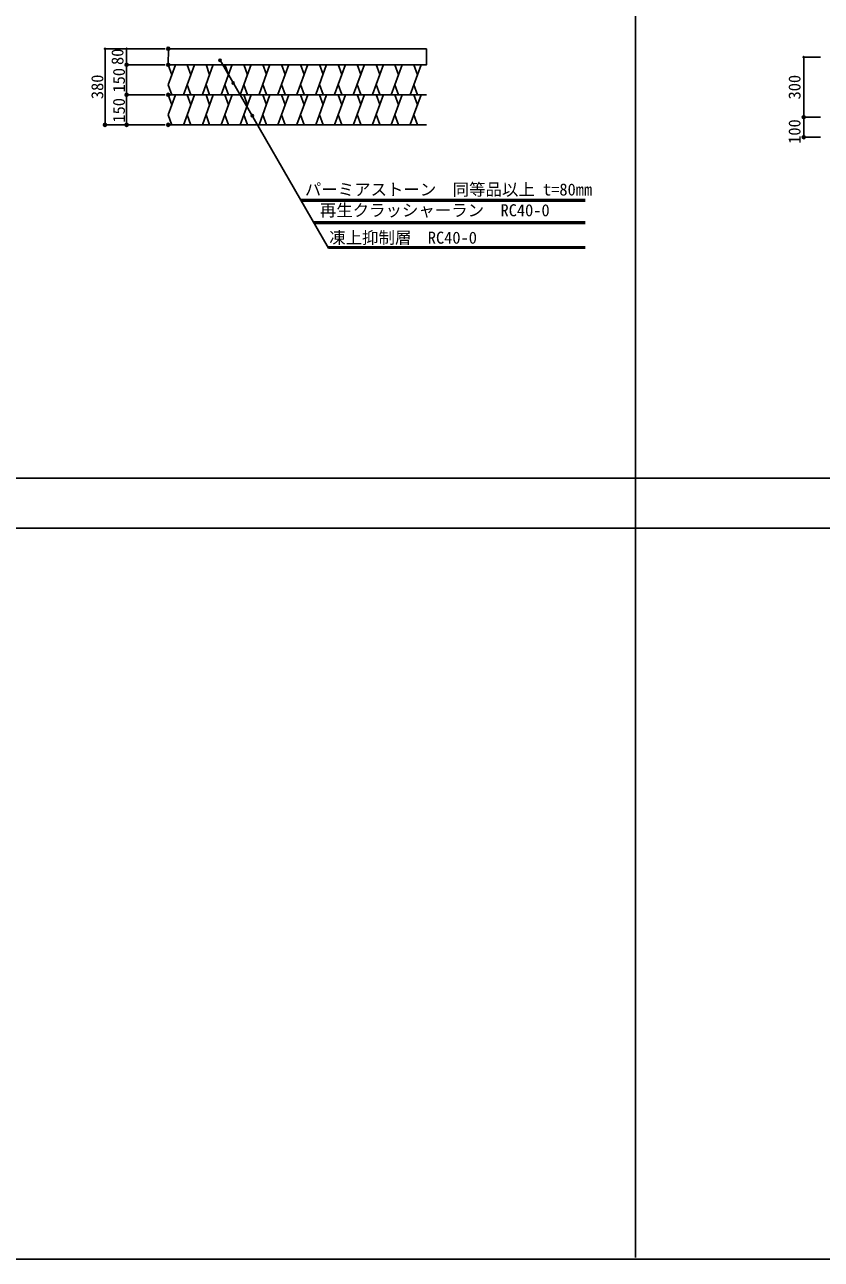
# Model space of a CAD drawing. Units: millimetres on the paper. Extents: x -337 to 306, y -306 to 220.
# Drawn here: x -76 to 83.1, y -229.9 to 16.6 of the extents above; entities that cross this region are included whole.
import ezdxf
from ezdxf.enums import TextEntityAlignment as Align

# ---------------------------------------------------------------- set-up
doc = ezdxf.new("R2010")
doc.units = ezdxf.units.MM
doc.header["$PDMODE"] = 32
doc.header["$PDSIZE"] = 0.6
for name, color, linetype in [('0-1_DEFPOINTS', 7, 'Continuous'), ('0-3_D-TTL-LINE', 7, 'Continuous'), ('0-6_D-STR-STR', 7, 'Continuous'), ('0-7_D-STR-DIM_1寸法', 7, 'Continuous'), ('0-8_D-BDG-ﾊｯﾁ', 7, 'Continuous'), ('0-9_D-STR-TXT-文字', 7, 'Continuous'), ('0-E_11', 7, 'Continuous')]:
    doc.layers.add(name, color=color, linetype=linetype)
doc.styles.add('ＭＳ ゴシック', font='')
doc.styles.get('ＭＳ ゴシック').set_extended_font_data('MS Gothic')

msp = doc.modelspace()

# ---------------------------------------------------------------- linework, layer by layer
at = {"layer": '0-1_DEFPOINTS'}
for p in [(-47.346, 11.826), (-55.642, 8.626), (-47.346, 8.626), (-55.642, 2.626), (-47.346, 2.626), (79.605, -1.851), (-59.967, -3.374), (-55.642, -3.374), (-47.346, -3.374), (79.605, -5.851)]:
    msp.add_point(p, dxfattribs=at)
at = {"layer": '0-3_D-TTL-LINE'}
for p, q in [((46.017, 220.017), (46.017, -229.583)), ((-337.048, -73.953), (305.085, -73.953)), ((-337.048, -83.953), (305.085, -83.953))]:
    msp.add_line(p, q, dxfattribs=at)
at = {"layer": '0-6_D-STR-STR'}
for p, q in [((-47.346, 11.826), (4.274, 11.826)), ((-47.346, 8.626), (4.274, 8.626)), ((-47.346, 2.626), (4.274, 2.626)), ((-47.346, -3.374), (4.274, -3.374))]:
    msp.add_line(p, q, dxfattribs=at)
at = {"layer": '0-7_D-STR-DIM_1寸法'}
for p, q in [((-47.946, 11.826), (-60.167, 11.826)), ((-60.027, 11.906), (-60.027, 11.746)), ((-59.987, 11.924), (-59.987, 11.728)), ((-59.967, 11.726), (-59.967, 11.626)), ((-59.967, 11.626), (-59.967, -3.174)), ((-59.927, 11.917), (-59.927, 11.734)), ((-59.887, 11.886), (-59.887, 11.766)), ((-47.946, 11.826), (-55.842, 11.826)), ((-55.702, 11.906), (-55.702, 11.746)), ((-55.662, 11.924), (-55.662, 11.728)), ((-55.642, 11.726), (-55.642, 11.626)), ((-55.642, 11.626), (-55.642, 8.826)), ((-55.602, 11.917), (-55.602, 11.734)), ((-55.562, 11.886), (-55.562, 11.766)), ((82.966, 10.149), (79.405, 10.149)), ((79.545, 10.229), (79.545, 10.069)), ((79.585, 10.247), (79.585, 10.051)), ((79.605, 10.049), (79.605, 9.949)), ((79.605, 9.949), (79.605, -1.651)), ((79.645, 10.24), (79.645, 10.057)), ((79.685, 10.209), (79.685, 10.089)), ((-47.946, 8.626), (-55.842, 8.626)), ((-47.946, 8.626), (-55.842, 8.626)), ((-55.722, 8.566), (-55.722, 8.686)), ((-55.702, 8.706), (-55.702, 8.546)), ((-55.682, 8.534), (-55.682, 8.717)), ((-55.662, 8.724), (-55.662, 8.528)), ((-55.642, 8.726), (-55.642, 8.826)), ((-55.642, 8.526), (-55.642, 8.426)), ((-55.642, 8.426), (-55.642, 2.826)), ((-55.622, 8.528), (-55.622, 8.724)), ((-55.602, 8.717), (-55.602, 8.534)), ((-55.582, 8.546), (-55.582, 8.706)), ((-55.562, 8.686), (-55.562, 8.566)), ((-47.346, 4.627), (-45.891, 8.626)), ((-47.346, 8.626), (-46.618, 6.627)), ((-44.306, 2.628), (-42.123, 8.626)), ((-43.579, 8.626), (-42.851, 6.627)), ((-40.512, 2.664), (-38.336, 8.644)), ((-39.791, 8.644), (-39.063, 6.645)), ((-36.752, 2.646), (-34.568, 8.644)), ((-36.024, 8.644), (-35.296, 6.645)), ((-32.984, 2.646), (-30.801, 8.644)), ((-32.257, 8.644), (-31.529, 6.645)), ((-29.19, 2.682), (-27.014, 8.662)), ((-28.469, 8.662), (-27.741, 6.663)), ((-25.429, 2.664), (-23.246, 8.662)), ((-24.702, 8.662), (-23.974, 6.663)), ((-21.635, 2.701), (-19.459, 8.68)), ((-20.914, 8.68), (-20.186, 6.681)), ((-17.874, 2.682), (-15.691, 8.68)), ((-17.147, 8.68), (-16.419, 6.681)), ((-14.107, 2.682), (-11.924, 8.68)), ((-13.379, 8.68), (-12.652, 6.681)), ((-10.313, 2.719), (-8.136, 8.698)), ((-9.592, 8.698), (-8.864, 6.699)), ((-6.552, 2.7), (-4.369, 8.698)), ((-5.825, 8.698), (-5.097, 6.699)), ((-47.946, 2.626), (-55.842, 2.626)), ((-47.946, 2.626), (-55.842, 2.626)), ((-55.722, 2.566), (-55.722, 2.686)), ((-55.702, 2.706), (-55.702, 2.546)), ((-55.682, 2.534), (-55.682, 2.717)), ((-55.662, 2.724), (-55.662, 2.528)), ((-55.642, 2.726), (-55.642, 2.826)), ((-55.642, 2.526), (-55.642, 2.426)), ((-55.622, 2.528), (-55.622, 2.724)), ((-55.602, 2.717), (-55.602, 2.534)), ((-55.582, 2.546), (-55.582, 2.706)), ((-55.562, 2.686), (-55.562, 2.566)), ((-47.346, 4.627), (-46.618, 2.628)), ((-47.346, -1.409), (-45.891, 2.59)), ((-47.346, 2.59), (-46.618, 0.59)), ((-44.306, -3.408), (-42.123, 2.59)), ((-43.579, 4.627), (-42.851, 2.628)), ((-43.579, 2.59), (-42.851, 0.59)), ((-40.512, -3.372), (-38.336, 2.608)), ((-39.791, 4.645), (-39.063, 2.646)), ((-39.791, 2.608), (-39.063, 0.608)), ((-36.752, -3.39), (-34.568, 2.608)), ((-36.024, 4.645), (-35.296, 2.646)), ((-36.024, 2.608), (-35.296, 0.608)), ((-32.984, -3.39), (-30.801, 2.608)), ((-32.257, 4.645), (-31.529, 2.646)), ((-32.257, 2.608), (-31.529, 0.608)), ((-29.19, -3.354), (-27.014, 2.626)), ((-28.469, 4.663), (-27.741, 2.664)), ((-28.469, 2.626), (-27.741, 0.627)), ((-25.429, -3.372), (-23.246, 2.626)), ((-24.702, 4.663), (-23.974, 2.664)), ((-24.702, 2.626), (-23.974, 0.627)), ((-21.635, -3.336), (-19.459, 2.644)), ((-20.914, 4.682), (-20.186, 2.682)), ((-20.914, 2.644), (-20.186, 0.645)), ((-17.874, -3.354), (-15.691, 2.644)), ((-17.147, 4.682), (-16.419, 2.682)), ((-17.147, 2.644), (-16.419, 0.645)), ((-14.107, -3.354), (-11.924, 2.644)), ((-13.379, 4.682), (-12.652, 2.682)), ((-13.379, 2.644), (-12.652, 0.645)), ((-10.313, -3.318), (-8.136, 2.662)), ((-9.592, 4.7), (-8.864, 2.7)), ((-9.592, 2.662), (-8.864, 0.663)), ((-6.552, -3.336), (-4.369, 2.662)), ((-5.825, 4.7), (-5.097, 2.7)), ((-5.825, 2.662), (-5.097, 0.663)), ((-55.642, 2.426), (-55.642, -3.174)), ((-47.346, -1.409), (-46.618, -3.408)), ((-43.579, -1.409), (-42.851, -3.408)), ((-39.791, -1.391), (-39.063, -3.39)), ((-36.024, -1.391), (-35.296, -3.39)), ((-32.257, -1.391), (-31.529, -3.39)), ((-28.469, -1.373), (-27.741, -3.372)), ((-24.702, -1.373), (-23.974, -3.372)), ((-20.914, -1.355), (-20.186, -3.354)), ((-17.147, -1.355), (-16.419, -3.354)), ((-13.379, -1.355), (-12.652, -3.354)), ((-9.592, -1.337), (-8.864, -3.336)), ((-5.825, -1.337), (-5.097, -3.336)), ((82.966, -1.851), (79.405, -1.851)), ((82.966, -1.851), (79.405, -1.851)), ((79.525, -1.911), (79.525, -1.791)), ((79.545, -1.771), (79.545, -1.931)), ((79.565, -1.943), (79.565, -1.76)), ((79.585, -1.753), (79.585, -1.949)), ((79.605, -1.751), (79.605, -1.651)), ((79.605, -1.951), (79.605, -2.051)), ((79.605, -2.051), (79.605, -5.651)), ((79.625, -1.949), (79.625, -1.753)), ((79.645, -1.76), (79.645, -1.943)), ((79.665, -1.931), (79.665, -1.771)), ((79.685, -1.791), (79.685, -1.911)), ((-47.946, -3.374), (-60.167, -3.374)), ((-60.047, -3.434), (-60.047, -3.314)), ((-60.007, -3.466), (-60.007, -3.283)), ((-59.967, -3.274), (-59.967, -3.174)), ((-59.947, -3.472), (-59.947, -3.276)), ((-59.907, -3.454), (-59.907, -3.294)), ((-47.946, -3.374), (-55.842, -3.374)), ((-55.722, -3.434), (-55.722, -3.314)), ((-55.682, -3.466), (-55.682, -3.283)), ((-55.642, -3.274), (-55.642, -3.174)), ((-55.622, -3.472), (-55.622, -3.276)), ((-55.582, -3.454), (-55.582, -3.294)), ((82.966, -5.851), (79.405, -5.851)), ((79.525, -5.911), (79.525, -5.791)), ((79.565, -5.943), (79.565, -5.76)), ((79.605, -5.751), (79.605, -5.651)), ((79.625, -5.949), (79.625, -5.753)), ((79.665, -5.931), (79.665, -5.771)), ((35.939, -18.294), (-20.93, -18.294)), ((-20.756, -18.594), (35.939, -18.594)), ((35.939, -22.768), (-18.332, -22.768)), ((-18.158, -23.068), (35.939, -23.068)), ((35.939, -27.731), (-15.469, -27.731)), ((-15.295, -28.031), (35.939, -28.031))]:
    msp.add_line(p, q, dxfattribs=at)
for points in [[(-59.967, 11.926), (-59.979, 11.925), (-59.992, 11.923), (-60.004, 11.919), (-60.015, 11.913), (-60.026, 11.907), (-60.035, 11.899), (-60.044, 11.89), (-60.051, 11.879), (-60.057, 11.868), (-60.062, 11.857), (-60.065, 11.845), (-60.067, 11.832), (-60.067, 11.82), (-60.065, 11.807), (-60.062, 11.795), (-60.057, 11.783), (-60.051, 11.772), (-60.044, 11.762), (-60.035, 11.753), (-60.026, 11.745), (-60.015, 11.738), (-60.004, 11.733), (-59.992, 11.729), (-59.979, 11.727), (-59.967, 11.726), (-59.967, 11.826)], [(-59.967, 11.726), (-59.954, 11.727), (-59.942, 11.729), (-59.93, 11.733), (-59.919, 11.738), (-59.908, 11.745), (-59.898, 11.753), (-59.89, 11.762), (-59.882, 11.772), (-59.876, 11.783), (-59.872, 11.795), (-59.869, 11.807), (-59.867, 11.82), (-59.867, 11.832), (-59.869, 11.845), (-59.872, 11.857), (-59.876, 11.868), (-59.882, 11.879), (-59.89, 11.89), (-59.898, 11.899), (-59.908, 11.907), (-59.919, 11.913), (-59.93, 11.919), (-59.942, 11.923), (-59.954, 11.925), (-59.967, 11.926), (-59.967, 11.826)], [(-55.642, 11.926), (-55.654, 11.925), (-55.667, 11.923), (-55.679, 11.919), (-55.69, 11.913), (-55.701, 11.907), (-55.71, 11.899), (-55.719, 11.89), (-55.726, 11.879), (-55.732, 11.868), (-55.737, 11.857), (-55.74, 11.845), (-55.742, 11.832), (-55.742, 11.82), (-55.74, 11.807), (-55.737, 11.795), (-55.732, 11.783), (-55.726, 11.772), (-55.719, 11.762), (-55.71, 11.753), (-55.701, 11.745), (-55.69, 11.738), (-55.679, 11.733), (-55.667, 11.729), (-55.654, 11.727), (-55.642, 11.726), (-55.642, 11.826)], [(-55.642, 11.726), (-55.629, 11.727), (-55.617, 11.729), (-55.605, 11.733), (-55.594, 11.738), (-55.583, 11.745), (-55.573, 11.753), (-55.565, 11.762), (-55.557, 11.772), (-55.551, 11.783), (-55.547, 11.795), (-55.544, 11.807), (-55.542, 11.82), (-55.542, 11.832), (-55.544, 11.845), (-55.547, 11.857), (-55.551, 11.868), (-55.557, 11.879), (-55.565, 11.89), (-55.573, 11.899), (-55.583, 11.907), (-55.594, 11.913), (-55.605, 11.919), (-55.617, 11.923), (-55.629, 11.925), (-55.642, 11.926), (-55.642, 11.826)], [(79.605, 10.249), (79.592, 10.248), (79.58, 10.246), (79.568, 10.242), (79.557, 10.236), (79.546, 10.23), (79.536, 10.222), (79.528, 10.213), (79.52, 10.202), (79.514, 10.191), (79.51, 10.18), (79.507, 10.168), (79.505, 10.155), (79.505, 10.143), (79.507, 10.13), (79.51, 10.118), (79.514, 10.106), (79.52, 10.095), (79.528, 10.085), (79.536, 10.076), (79.546, 10.068), (79.557, 10.061), (79.568, 10.056), (79.58, 10.052), (79.592, 10.05), (79.605, 10.049), (79.605, 10.149)], [(79.605, 10.049), (79.617, 10.05), (79.63, 10.052), (79.642, 10.056), (79.653, 10.061), (79.664, 10.068), (79.673, 10.076), (79.682, 10.085), (79.689, 10.095), (79.695, 10.106), (79.7, 10.118), (79.703, 10.13), (79.705, 10.143), (79.705, 10.155), (79.703, 10.168), (79.7, 10.18), (79.695, 10.191), (79.689, 10.202), (79.682, 10.213), (79.673, 10.222), (79.664, 10.23), (79.653, 10.236), (79.642, 10.242), (79.63, 10.246), (79.617, 10.248), (79.605, 10.249), (79.605, 10.149)], [(-55.642, 8.726), (-55.654, 8.725), (-55.667, 8.723), (-55.679, 8.719), (-55.69, 8.713), (-55.701, 8.707), (-55.71, 8.699), (-55.719, 8.69), (-55.726, 8.679), (-55.732, 8.668), (-55.737, 8.657), (-55.74, 8.645), (-55.742, 8.632), (-55.742, 8.62), (-55.74, 8.607), (-55.737, 8.595), (-55.732, 8.583), (-55.726, 8.572), (-55.719, 8.562), (-55.71, 8.553), (-55.701, 8.545), (-55.69, 8.538), (-55.679, 8.533), (-55.667, 8.529), (-55.654, 8.527), (-55.642, 8.526), (-55.642, 8.626)], [(-55.642, 8.726), (-55.654, 8.725), (-55.667, 8.723), (-55.679, 8.719), (-55.69, 8.713), (-55.701, 8.707), (-55.71, 8.699), (-55.719, 8.69), (-55.726, 8.679), (-55.732, 8.668), (-55.737, 8.657), (-55.74, 8.645), (-55.742, 8.632), (-55.742, 8.62), (-55.74, 8.607), (-55.737, 8.595), (-55.732, 8.583), (-55.726, 8.572), (-55.719, 8.562), (-55.71, 8.553), (-55.701, 8.545), (-55.69, 8.538), (-55.679, 8.533), (-55.667, 8.529), (-55.654, 8.527), (-55.642, 8.526), (-55.642, 8.626)], [(-55.642, 8.526), (-55.629, 8.527), (-55.617, 8.529), (-55.605, 8.533), (-55.594, 8.538), (-55.583, 8.545), (-55.573, 8.553), (-55.565, 8.562), (-55.557, 8.572), (-55.551, 8.583), (-55.547, 8.595), (-55.544, 8.607), (-55.542, 8.62), (-55.542, 8.632), (-55.544, 8.645), (-55.547, 8.657), (-55.551, 8.668), (-55.557, 8.679), (-55.565, 8.69), (-55.573, 8.699), (-55.583, 8.707), (-55.594, 8.713), (-55.605, 8.719), (-55.617, 8.723), (-55.629, 8.725), (-55.642, 8.726), (-55.642, 8.626)], [(-55.642, 8.526), (-55.629, 8.527), (-55.617, 8.529), (-55.605, 8.533), (-55.594, 8.538), (-55.583, 8.545), (-55.573, 8.553), (-55.565, 8.562), (-55.557, 8.572), (-55.551, 8.583), (-55.547, 8.595), (-55.544, 8.607), (-55.542, 8.62), (-55.542, 8.632), (-55.544, 8.645), (-55.547, 8.657), (-55.551, 8.668), (-55.557, 8.679), (-55.565, 8.69), (-55.573, 8.699), (-55.583, 8.707), (-55.594, 8.713), (-55.605, 8.719), (-55.617, 8.723), (-55.629, 8.725), (-55.642, 8.726), (-55.642, 8.626)], [(-55.642, 2.726), (-55.654, 2.725), (-55.667, 2.723), (-55.679, 2.719), (-55.69, 2.713), (-55.701, 2.707), (-55.71, 2.699), (-55.719, 2.69), (-55.726, 2.679), (-55.732, 2.668), (-55.737, 2.657), (-55.74, 2.645), (-55.742, 2.632), (-55.742, 2.62), (-55.74, 2.607), (-55.737, 2.595), (-55.732, 2.583), (-55.726, 2.572), (-55.719, 2.562), (-55.71, 2.553), (-55.701, 2.545), (-55.69, 2.538), (-55.679, 2.533), (-55.667, 2.529), (-55.654, 2.527), (-55.642, 2.526), (-55.642, 2.626)], [(-55.642, 2.726), (-55.654, 2.725), (-55.667, 2.723), (-55.679, 2.719), (-55.69, 2.713), (-55.701, 2.707), (-55.71, 2.699), (-55.719, 2.69), (-55.726, 2.679), (-55.732, 2.668), (-55.737, 2.657), (-55.74, 2.645), (-55.742, 2.632), (-55.742, 2.62), (-55.74, 2.607), (-55.737, 2.595), (-55.732, 2.583), (-55.726, 2.572), (-55.719, 2.562), (-55.71, 2.553), (-55.701, 2.545), (-55.69, 2.538), (-55.679, 2.533), (-55.667, 2.529), (-55.654, 2.527), (-55.642, 2.526), (-55.642, 2.626)], [(-55.642, 2.526), (-55.629, 2.527), (-55.617, 2.529), (-55.605, 2.533), (-55.594, 2.538), (-55.583, 2.545), (-55.573, 2.553), (-55.565, 2.562), (-55.557, 2.572), (-55.551, 2.583), (-55.547, 2.595), (-55.544, 2.607), (-55.542, 2.62), (-55.542, 2.632), (-55.544, 2.645), (-55.547, 2.657), (-55.551, 2.668), (-55.557, 2.679), (-55.565, 2.69), (-55.573, 2.699), (-55.583, 2.707), (-55.594, 2.713), (-55.605, 2.719), (-55.617, 2.723), (-55.629, 2.725), (-55.642, 2.726), (-55.642, 2.626)], [(-55.642, 2.526), (-55.629, 2.527), (-55.617, 2.529), (-55.605, 2.533), (-55.594, 2.538), (-55.583, 2.545), (-55.573, 2.553), (-55.565, 2.562), (-55.557, 2.572), (-55.551, 2.583), (-55.547, 2.595), (-55.544, 2.607), (-55.542, 2.62), (-55.542, 2.632), (-55.544, 2.645), (-55.547, 2.657), (-55.551, 2.668), (-55.557, 2.679), (-55.565, 2.69), (-55.573, 2.699), (-55.583, 2.707), (-55.594, 2.713), (-55.605, 2.719), (-55.617, 2.723), (-55.629, 2.725), (-55.642, 2.726), (-55.642, 2.626)], [(79.605, -1.751), (79.592, -1.752), (79.58, -1.754), (79.568, -1.758), (79.557, -1.764), (79.546, -1.77), (79.536, -1.778), (79.528, -1.787), (79.52, -1.798), (79.514, -1.809), (79.51, -1.82), (79.507, -1.832), (79.505, -1.845), (79.505, -1.857), (79.507, -1.87), (79.51, -1.882), (79.514, -1.894), (79.52, -1.905), (79.528, -1.915), (79.536, -1.924), (79.546, -1.932), (79.557, -1.939), (79.568, -1.944), (79.58, -1.948), (79.592, -1.95), (79.605, -1.951), (79.605, -1.851)], [(79.605, -1.751), (79.592, -1.752), (79.58, -1.754), (79.568, -1.758), (79.557, -1.764), (79.546, -1.77), (79.536, -1.778), (79.528, -1.787), (79.52, -1.798), (79.514, -1.809), (79.51, -1.82), (79.507, -1.832), (79.505, -1.845), (79.505, -1.857), (79.507, -1.87), (79.51, -1.882), (79.514, -1.894), (79.52, -1.905), (79.528, -1.915), (79.536, -1.924), (79.546, -1.932), (79.557, -1.939), (79.568, -1.944), (79.58, -1.948), (79.592, -1.95), (79.605, -1.951), (79.605, -1.851)], [(79.605, -1.951), (79.617, -1.95), (79.63, -1.948), (79.642, -1.944), (79.653, -1.939), (79.664, -1.932), (79.673, -1.924), (79.682, -1.915), (79.689, -1.905), (79.695, -1.894), (79.7, -1.882), (79.703, -1.87), (79.705, -1.857), (79.705, -1.845), (79.703, -1.832), (79.7, -1.82), (79.695, -1.809), (79.689, -1.798), (79.682, -1.787), (79.673, -1.778), (79.664, -1.77), (79.653, -1.764), (79.642, -1.758), (79.63, -1.754), (79.617, -1.752), (79.605, -1.751), (79.605, -1.851)], [(79.605, -1.951), (79.617, -1.95), (79.63, -1.948), (79.642, -1.944), (79.653, -1.939), (79.664, -1.932), (79.673, -1.924), (79.682, -1.915), (79.689, -1.905), (79.695, -1.894), (79.7, -1.882), (79.703, -1.87), (79.705, -1.857), (79.705, -1.845), (79.703, -1.832), (79.7, -1.82), (79.695, -1.809), (79.689, -1.798), (79.682, -1.787), (79.673, -1.778), (79.664, -1.77), (79.653, -1.764), (79.642, -1.758), (79.63, -1.754), (79.617, -1.752), (79.605, -1.751), (79.605, -1.851)], [(-59.967, -3.274), (-59.979, -3.275), (-59.992, -3.277), (-60.004, -3.281), (-60.015, -3.287), (-60.026, -3.293), (-60.035, -3.301), (-60.044, -3.31), (-60.051, -3.321), (-60.057, -3.332), (-60.062, -3.343), (-60.065, -3.355), (-60.067, -3.368), (-60.067, -3.38), (-60.065, -3.393), (-60.062, -3.405), (-60.057, -3.417), (-60.051, -3.428), (-60.044, -3.438), (-60.035, -3.447), (-60.026, -3.455), (-60.015, -3.462), (-60.004, -3.467), (-59.992, -3.471), (-59.979, -3.473), (-59.967, -3.474), (-59.967, -3.374)], [(-59.967, -3.474), (-59.954, -3.473), (-59.942, -3.471), (-59.93, -3.467), (-59.919, -3.462), (-59.908, -3.455), (-59.898, -3.447), (-59.89, -3.438), (-59.882, -3.428), (-59.876, -3.417), (-59.872, -3.405), (-59.869, -3.393), (-59.867, -3.38), (-59.867, -3.368), (-59.869, -3.355), (-59.872, -3.343), (-59.876, -3.332), (-59.882, -3.321), (-59.89, -3.31), (-59.898, -3.301), (-59.908, -3.293), (-59.919, -3.287), (-59.93, -3.281), (-59.942, -3.277), (-59.954, -3.275), (-59.967, -3.274), (-59.967, -3.374)], [(-55.642, -3.274), (-55.654, -3.275), (-55.667, -3.277), (-55.679, -3.281), (-55.69, -3.287), (-55.701, -3.293), (-55.71, -3.301), (-55.719, -3.31), (-55.726, -3.321), (-55.732, -3.332), (-55.737, -3.343), (-55.74, -3.355), (-55.742, -3.368), (-55.742, -3.38), (-55.74, -3.393), (-55.737, -3.405), (-55.732, -3.417), (-55.726, -3.428), (-55.719, -3.438), (-55.71, -3.447), (-55.701, -3.455), (-55.69, -3.462), (-55.679, -3.467), (-55.667, -3.471), (-55.654, -3.473), (-55.642, -3.474), (-55.642, -3.374)], [(-55.642, -3.474), (-55.629, -3.473), (-55.617, -3.471), (-55.605, -3.467), (-55.594, -3.462), (-55.583, -3.455), (-55.573, -3.447), (-55.565, -3.438), (-55.557, -3.428), (-55.551, -3.417), (-55.547, -3.405), (-55.544, -3.393), (-55.542, -3.38), (-55.542, -3.368), (-55.544, -3.355), (-55.547, -3.343), (-55.551, -3.332), (-55.557, -3.321), (-55.565, -3.31), (-55.573, -3.301), (-55.583, -3.293), (-55.594, -3.287), (-55.605, -3.281), (-55.617, -3.277), (-55.629, -3.275), (-55.642, -3.274), (-55.642, -3.374)], [(79.605, -5.751), (79.592, -5.752), (79.58, -5.754), (79.568, -5.758), (79.557, -5.764), (79.546, -5.77), (79.536, -5.778), (79.528, -5.787), (79.52, -5.798), (79.514, -5.809), (79.51, -5.82), (79.507, -5.832), (79.505, -5.845), (79.505, -5.857), (79.507, -5.87), (79.51, -5.882), (79.514, -5.894), (79.52, -5.905), (79.528, -5.915), (79.536, -5.924), (79.546, -5.932), (79.557, -5.939), (79.568, -5.944), (79.58, -5.948), (79.592, -5.95), (79.605, -5.951), (79.605, -5.851)], [(79.605, -5.951), (79.617, -5.95), (79.63, -5.948), (79.642, -5.944), (79.653, -5.939), (79.664, -5.932), (79.673, -5.924), (79.682, -5.915), (79.689, -5.905), (79.695, -5.894), (79.7, -5.882), (79.703, -5.87), (79.705, -5.857), (79.705, -5.845), (79.703, -5.832), (79.7, -5.82), (79.695, -5.809), (79.689, -5.798), (79.682, -5.787), (79.673, -5.778), (79.664, -5.77), (79.653, -5.764), (79.642, -5.758), (79.63, -5.754), (79.617, -5.752), (79.605, -5.751), (79.605, -5.851)]]:
    msp.add_lwpolyline(points, close=True, dxfattribs=at)
at = {"layer": '0-8_D-BDG-ﾊｯﾁ'}
for p, q in [((-2.785, 2.61), (-0.602, 8.608)), ((-2.057, 8.608), (-1.33, 6.608)), ((1.009, 2.646), (3.186, 8.626)), ((1.73, 8.626), (2.458, 6.627)), ((-2.785, -3.374), (-0.602, 2.624)), ((-2.057, 4.609), (-1.33, 2.61)), ((-2.057, 2.624), (-1.33, 0.625)), ((1.009, -3.338), (3.186, 2.642)), ((1.73, 4.627), (2.458, 2.628)), ((1.73, 2.642), (2.458, 0.643)), ((-2.057, -1.375), (-1.33, -3.374)), ((1.73, -1.357), (2.458, -3.356))]:
    msp.add_line(p, q, dxfattribs=at)
msp.add_lwpolyline([(4.274, 11.826), (-47.307, 11.826), (-47.346, 8.626), (4.274, 8.626)], close=True, dxfattribs=at)
at = {"layer": '0-9_D-STR-TXT-文字'}
for p, q in [((-36.75, 9.509), (-37.207, 9.509)), ((-15.295, -28.031), (-36.991, 9.508)), ((-34.144, 4.985), (-34.6, 4.985)), ((-30.334, -1.526), (-30.791, -1.526))]:
    msp.add_line(p, q, dxfattribs=at)
for centre in [(-36.978, 9.509), (-34.372, 4.985), (-30.563, -1.526)]:
    msp.add_circle(centre, 0.228, dxfattribs=at)
at = {"layer": '0-E_11'}
msp.add_line((305.441, -229.939), (-337.448, -229.939), dxfattribs=at)

# ---------------------------------------------------------------- texts
at = {"layer": '0-7_D-STR-DIM_1寸法', "style": 'ＭＳ ゴシック'}
for s, p in [('80', (-55.566, 8.578)), ('150', (-55.266, 3.072)), ('380', (-59.591, 1.757)), ('300', (79.681, 1.694)), ('150', (-55.266, -2.928)), ('100', (79.681, -7.169))]:
    msp.add_text(s, height=2.405, rotation=90, dxfattribs=at).set_placement(p, align=Align.BOTTOM_LEFT)
for s, p in [('パーミアストーン\u3000同等品以上 t=80mm', (-20.043, -18.21)), ('再生クラッシャーラン\u3000RC40-0', (-17.05, -22.359)), ('凍上抑制層\u3000RC40-0', (-15.172, -27.828))]:
    msp.add_text(s, height=2.405, dxfattribs=at).set_placement(p, align=Align.BOTTOM_LEFT)

doc.saveas('drawing.dxf')
